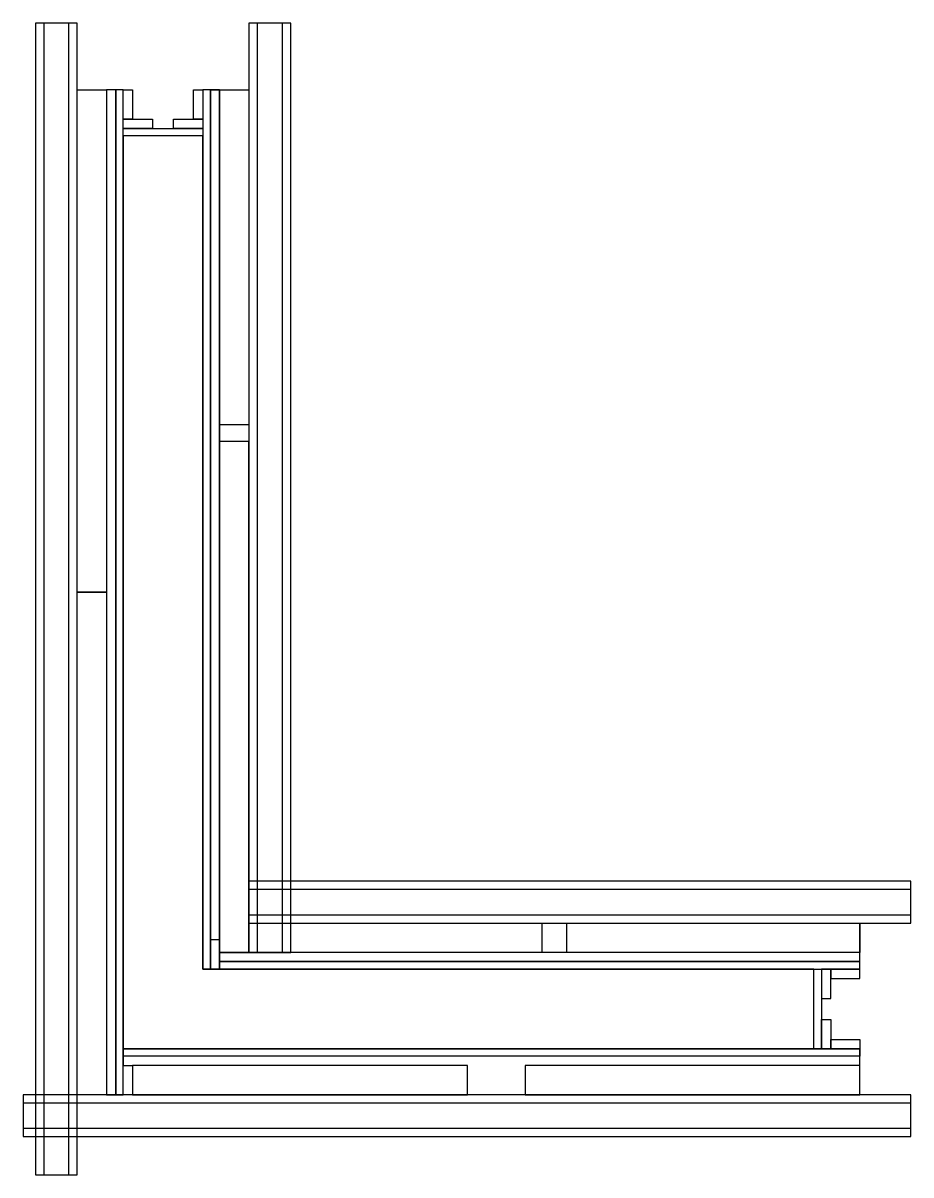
# Model space of a CAD drawing. Header units: metres. Extents: x 0 to 3903, y 0 to 8099.
# Drawn here: x 3479 to 3903, y 7549 to 8099 of the extents above.
import ezdxf

# ---------------------------------------------------------------- set-up
doc = ezdxf.new("R2010")
doc.units = ezdxf.units.M

msp = doc.modelspace()

# ---------------------------------------------------------------- linework, layer by layer
at = {"layer": 'CHAPA'}
for p, q in [((3527.1, 7609.31), (3527.1, 7601.31)), ((3527.1, 7601.31), (3530.87, 7601.31))]:
    msp.add_line(p, q, dxfattribs=at)
for points in [[(3523.5, 7587.31), (3527.1, 7587.31), (3527.1, 8067.31), (3523.5, 8067.31)], [(3565.1, 8067.31), (3565.1, 7647.31), (3568.7, 7647.31), (3568.7, 8067.31)], [(3527.1, 8045.31), (3527.1, 8048.91), (3565.1, 8048.91), (3565.1, 8045.31)], [(3573.1, 7647.31), (3879.1, 7647.31), (3879.1, 7650.91), (3573.1, 7650.91)], [(3860.7, 7609.31), (3857.1, 7609.31), (3857.1, 7647.31), (3860.7, 7647.31)], [(3527.1, 7609.31), (3879.1, 7609.31), (3879.1, 7605.71), (3527.1, 7605.71)]]:
    msp.add_lwpolyline(points, close=True, dxfattribs=at)
at = {"layer": 'CONCRETO'}
msp.add_lwpolyline([(3857.1, 7609.31), (3857.1, 7647.31), (3565.1, 7647.31), (3565.1, 8045.31), (3527.1, 8045.31), (3527.1, 7609.31)], close=True, dxfattribs=at)
at = {"layer": 'Madeira'}
for points in [[(3519.1, 7827.32), (3505.1, 7827.33), (3505.1, 8067.33), (3519.1, 8067.31)], [(3573.1, 8067.31), (3587.1, 8067.31), (3587.1, 7907.31), (3573.1, 7907.31)], [(3573.1, 7655.31), (3587.1, 7655.33), (3587.1, 7899.32), (3573.1, 7899.3)], [(3519.1, 7587.32), (3505.1, 7587.33), (3505.1, 7827.33), (3519.1, 7827.31)], [(3587.11, 7655.33), (3587.11, 7669.33), (3727.11, 7669.33), (3727.11, 7655.33)], [(3739.1, 7655.31), (3739.1, 7669.31), (3879.1, 7669.31), (3879.1, 7655.31)], [(3531.5, 7601.27), (3531.5, 7587.27), (3691.5, 7587.27), (3691.5, 7601.27)], [(3719.1, 7601.27), (3719.1, 7587.27), (3879.1, 7587.27), (3879.1, 7601.27)]]:
    msp.add_lwpolyline(points, close=True, dxfattribs=at)
at = {"layer": 'MEIO_PONT'}
msp.add_lwpolyline([(3879.1, 7669.31), (3879.1, 7655.31), (3879.1, 7655.31), (3879.1, 7669.31)], close=True, dxfattribs=at)
at = {"layer": 'Perfil Metálico'}
for points in [[(3505.1, 8099.25), (3485.1, 8099.25), (3485.1, 7548.99), (3505.1, 7548.99)], [(3489.1, 7548.99), (3501.1, 7548.99), (3501.1, 8099.25), (3489.1, 8099.25)], [(3607.1, 8099.25), (3587.1, 8099.25), (3587.1, 7655.31), (3607.1, 7655.31)], [(3591.1, 7655.31), (3603.1, 7655.31), (3603.1, 8099.25), (3591.1, 8099.25)], [(3587.1, 7689.31), (3587.1, 7669.31), (3903.47, 7669.31), (3903.47, 7689.31)], [(3903.47, 7673.31), (3903.47, 7685.31), (3587.1, 7685.31), (3587.1, 7673.31)], [(3479.19, 7587.31), (3479.19, 7567.31), (3903.47, 7567.31), (3903.47, 7587.31)], [(3903.47, 7571.31), (3903.47, 7583.31), (3479.19, 7583.31), (3479.19, 7571.31)]]:
    msp.add_lwpolyline(points, close=True, dxfattribs=at)
at = {"layer": 'SARRAFO'}
msp.add_line((3573.1, 7661.31), (3568.7, 7661.31), dxfattribs=at)
for points in [[(3523.5, 7587.31), (3523.5, 8067.31), (3519.1, 8067.31), (3519.1, 7587.31)], [(3523.5, 7587.31), (3523.5, 8067.31), (3519.1, 8067.31), (3519.1, 7587.31)], [(3531.5, 8067.31), (3531.5, 8053.31), (3527.1, 8053.31), (3527.1, 8067.31)], [(3565.1, 8067.31), (3565.1, 8053.31), (3560.7, 8053.31), (3560.7, 8067.31)], [(3573.1, 7647.31), (3573.1, 8067.31), (3568.7, 8067.31), (3568.7, 7647.31)], [(3573.1, 7647.31), (3568.7, 7647.31), (3568.7, 8067.31), (3573.1, 8067.31)], [(3541.1, 8048.91), (3527.1, 8048.91), (3527.1, 8053.31), (3541.1, 8053.31)], [(3565.1, 8048.91), (3551.1, 8048.91), (3551.1, 8053.31), (3565.1, 8053.31)], [(3573.1, 7650.91), (3879.1, 7650.91), (3879.1, 7655.31), (3573.1, 7655.31)], [(3865.1, 7633.31), (3865.1, 7647.31), (3860.7, 7647.31), (3860.7, 7633.31)], [(3879.1, 7647.31), (3865.1, 7647.31), (3865.1, 7642.91), (3879.1, 7642.91)], [(3865.1, 7623.31), (3865.1, 7609.31), (3860.7, 7609.31), (3860.7, 7623.31)], [(3879.1, 7609.31), (3865.1, 7609.31), (3865.1, 7613.71), (3879.1, 7613.71)], [(3531.5, 7601.31), (3531.5, 7587.31), (3527.1, 7587.31), (3527.1, 7601.31)]]:
    msp.add_lwpolyline(points, close=True, dxfattribs=at)
msp.add_lwpolyline([(3879.1, 7601.27), (3879.1, 7609.31), (3527.1, 7609.31), (3527.1, 7601.31)], dxfattribs=at)

doc.saveas('drawing.dxf')
